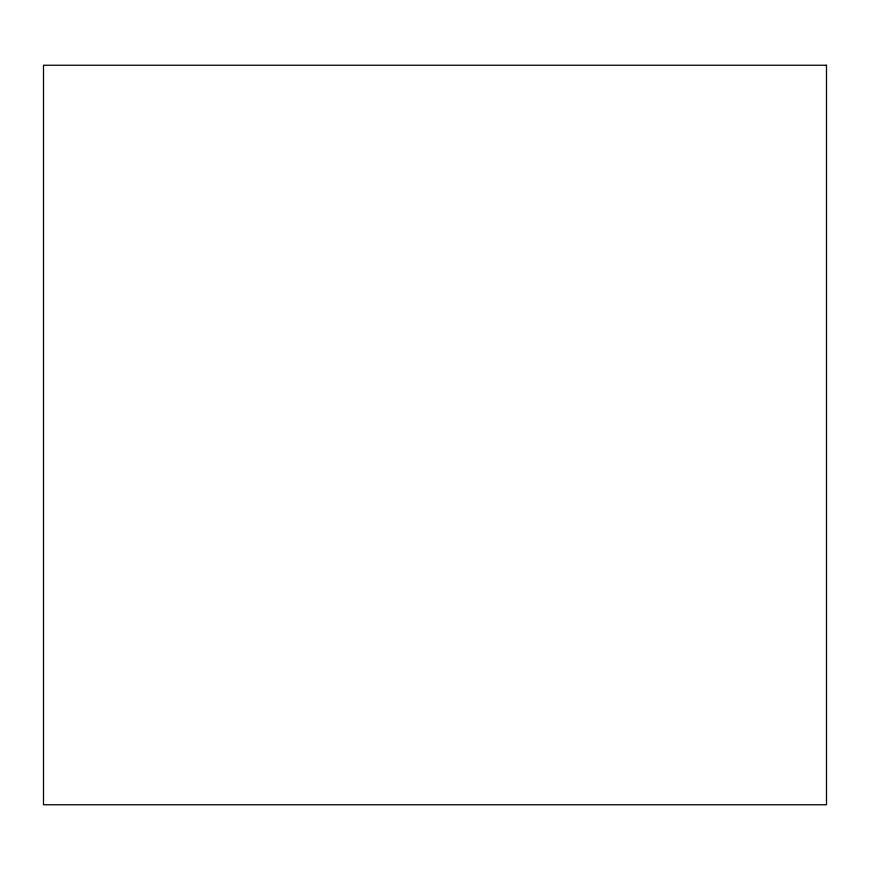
<?xml version="1.0" encoding="UTF-8"?>
<svg xmlns="http://www.w3.org/2000/svg" width="870" height="870" viewBox="0 0 870 870"><rect width="100%" height="100%" fill="white"/><g stroke="black" fill="none" stroke-linecap="round" stroke-linejoin="round"><path stroke-width="1.3" d="M826.5 65.25L43.5 65.25L43.5 804.75L826.5 804.75L826.5 65.25"/></g></svg>
